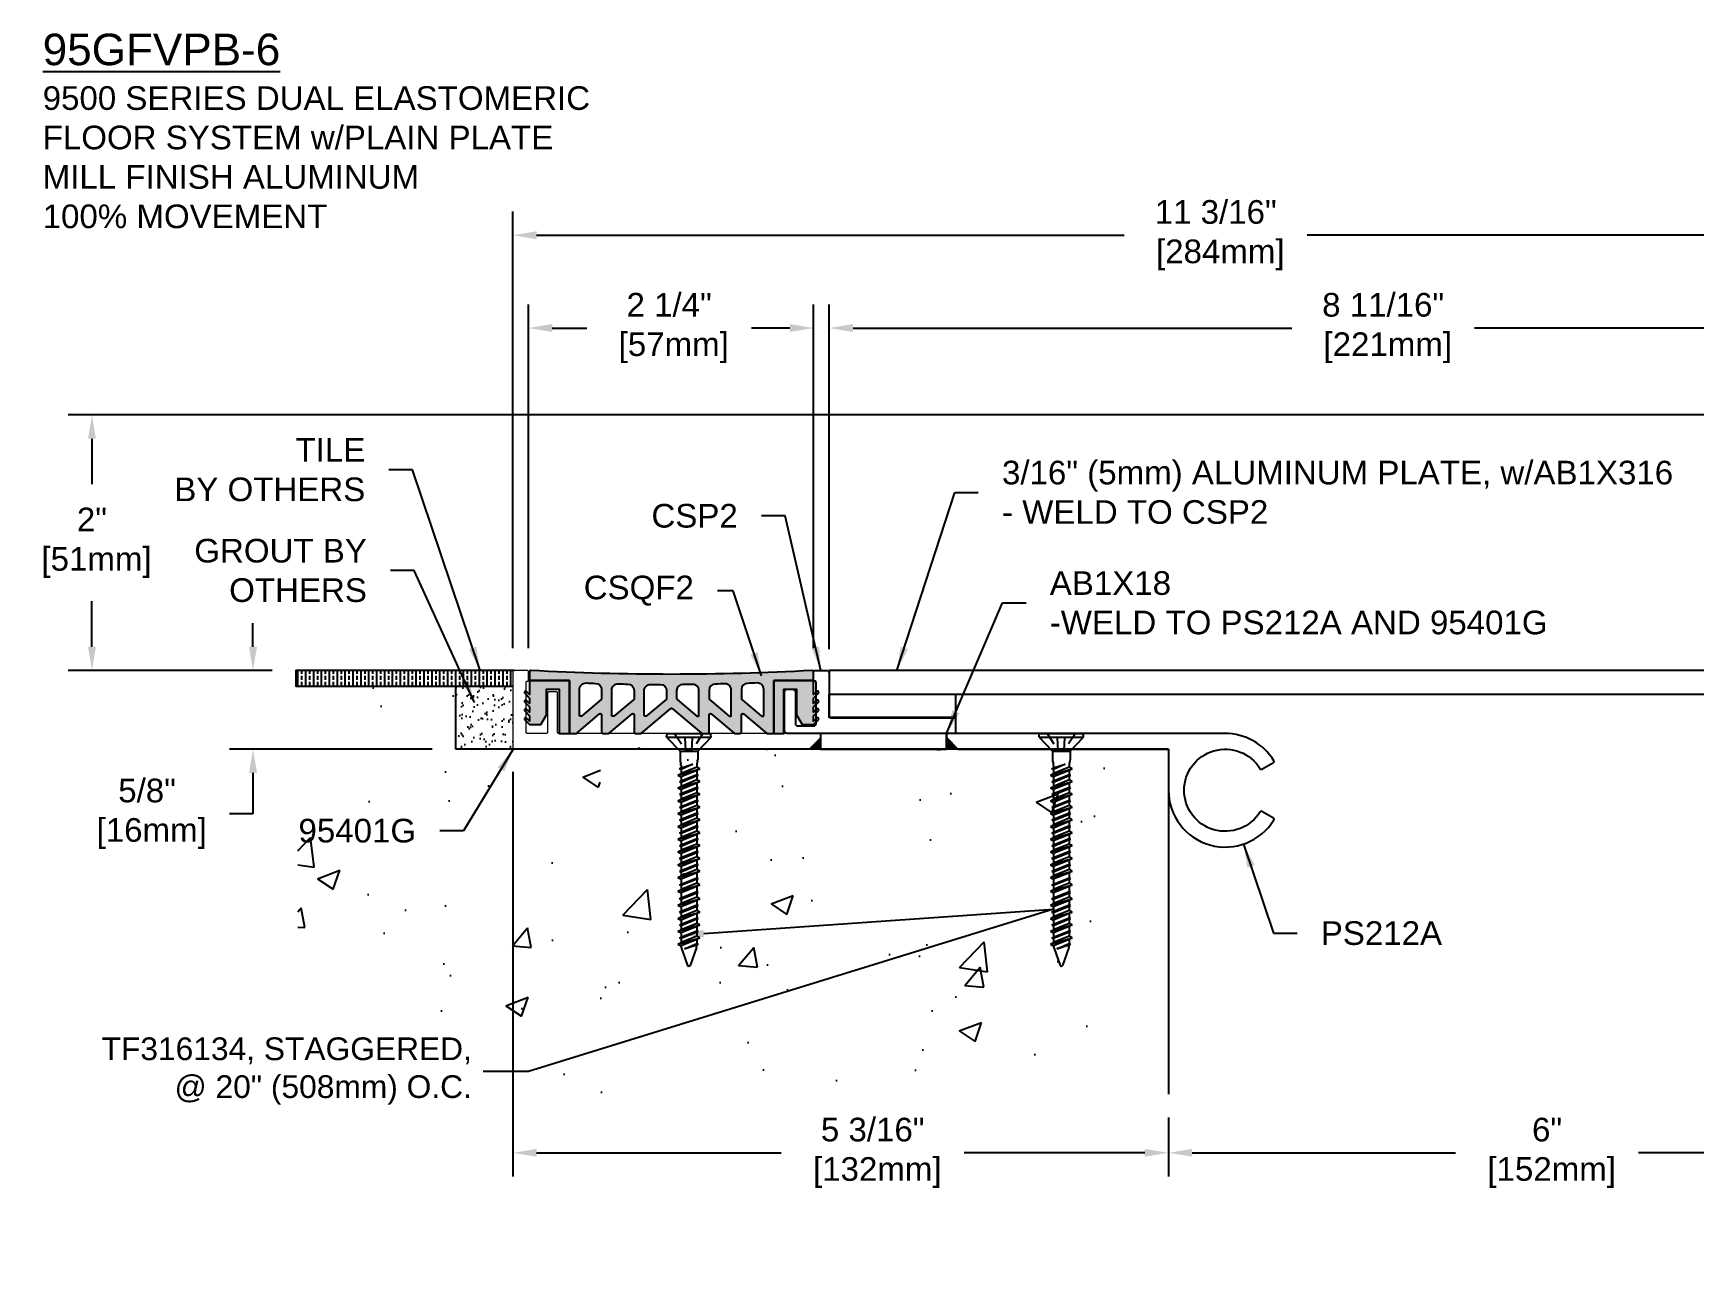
# Model space of a CAD drawing. Header units: inches. Extents: x -3 to 38.8, y -2.6 to 7.1.
# Drawn here: x -3 to 10.16, y -2.62 to 7.08 of the extents above; entities that cross this region are included whole.
import ezdxf
from ezdxf import colors
from ezdxf.entities.mleader import LeaderData, LeaderLine
from ezdxf.math import Vec2, Vec3

# ---------------------------------------------------------------- set-up
doc = ezdxf.new("R2010")
doc.units = ezdxf.units.IN
doc.header["$MEASUREMENT"] = 0
doc.linetypes.add('DASHED', pattern=[0.75, 0.5, -0.25])
for name, color, linetype in [('anchors', 4, 'Continuous'), ('conditions', 1, 'Continuous'), ('dimensions', 3, 'Continuous'), ('FILLER', 2, 'Continuous'), ('METALS', 7, 'Continuous'), ('Text', 2, 'Continuous')]:
    doc.layers.add(name, color=color, linetype=linetype)
doc.styles.add('ARIAL', font='arial.ttf')
doc.dimstyles.new('Arial', dxfattribs={"dimtxt": 0.1875, "dimasz": 0.1875, "dimexe": 0.1875, "dimexo": 0.1875, "dimgap": 0.1875, "dimtad": 0, "dimtih": 1, "dimtoh": 1, "dimdec": 4, "dimzin": 0, "dimdsep": 46, "dimlunit": 4, "dimtxsty": 'ARIAL', "dimcen": 0.09, "dimadec": 0, "dimazin": 0, "dimtfac": 1, "dimtdec": 4, "dimtofl": 0, "dimtmove": 0, "dimatfit": 3, "dimfxl": 0, "dimfrac": 2, "dimtolj": 1, "dimtzin": 0, "dimarcsym": 0})

# ---------------------------------------------------------------- blocks, each defined once
blk = doc.blocks.new('*D0')
at = {"layer": 'DEFPOINTS', "color": 0}
for p in [(11.993, 4.742), (11.993, 3.928), (3.306, 2.008)]:
    blk.add_point(p, dxfattribs=at)
at = {"layer": 'dimensions', "color": 0, "lineweight": -2}
for p, q in [((3.306, 2.195), (3.306, 4.93)), ((11.993, 4.115), (11.993, 4.93)), ((3.494, 4.742), (6.97, 4.742)), ((11.805, 4.742), (8.42, 4.742))]:
    blk.add_line(p, q, dxfattribs=at)
at = {"layer": 'dimensions', "color": 0}
for points in [[(3.494, 4.774), (3.494, 4.711), (3.306, 4.742)], [(11.805, 4.774), (11.805, 4.711), (11.993, 4.742)]]:
    blk.add_solid(points, dxfattribs=at)
at = {"layer": 'dimensions', "color": 0, "insert": (7.695, 4.742), "char_height": 0.1875, "attachment_point": 5, "style": 'ARIAL'}
blk.add_mtext('\\A1;8 11/16"\\P [221mm]', dxfattribs=at)
blk = doc.blocks.new('*D1')
at = {"layer": 'DEFPOINTS', "color": 0}
for p in [(11.993, 5.478), (11.993, 3.928), (0.799, 2.018)]:
    blk.add_point(p, dxfattribs=at)
at = {"layer": 'dimensions', "color": 0, "lineweight": -2}
for p, q in [((0.799, 2.205), (0.799, 5.666)), ((11.993, 4.115), (11.993, 5.666)), ((0.986, 5.478), (5.643, 5.478)), ((11.805, 5.478), (7.093, 5.478))]:
    blk.add_line(p, q, dxfattribs=at)
at = {"layer": 'dimensions', "color": 0}
for points in [[(0.986, 5.509), (0.986, 5.447), (0.799, 5.478)], [(11.805, 5.509), (11.805, 5.447), (11.993, 5.478)]]:
    blk.add_solid(points, dxfattribs=at)
at = {"layer": 'dimensions', "color": 0, "insert": (6.368, 5.478), "char_height": 0.1875, "attachment_point": 5, "style": 'ARIAL'}
blk.add_mtext('\\A1;11 3/16"\\P [284mm]', dxfattribs=at)
blk = doc.blocks.new('*D2')
at = {"layer": 'DEFPOINTS', "color": 0}
for p in [(0.798, 1.413), (5.994, -1.331), (5.994, -1.797)]:
    blk.add_point(p, dxfattribs=at)
at = {"layer": 'dimensions', "color": 0, "lineweight": -2}
for p, q in [((0.798, 1.225), (0.798, -1.985)), ((5.994, -1.518), (5.994, -1.985)), ((0.986, -1.797), (2.925, -1.797)), ((5.806, -1.797), (4.375, -1.797))]:
    blk.add_line(p, q, dxfattribs=at)
at = {"layer": 'dimensions', "color": 0}
for points in [[(0.986, -1.766), (0.986, -1.828), (0.798, -1.797)], [(5.806, -1.766), (5.806, -1.828), (5.994, -1.797)]]:
    blk.add_solid(points, dxfattribs=at)
at = {"layer": 'dimensions', "color": 0, "insert": (3.65, -1.797), "char_height": 0.1875, "attachment_point": 5, "style": 'ARIAL'}
blk.add_mtext('\\A1;5 3/16"\\P [132mm]', dxfattribs=at)
blk = doc.blocks.new('*D3')
at = {"layer": 'DEFPOINTS', "color": 0}
for p in [(5.994, -1.331), (11.994, -1.331), (11.994, -1.797)]:
    blk.add_point(p, dxfattribs=at)
at = {"layer": 'dimensions', "color": 0, "lineweight": -2}
for p, q in [((5.994, -1.518), (5.994, -1.985)), ((11.994, -1.518), (11.994, -1.985)), ((6.181, -1.797), (8.269, -1.797)), ((11.806, -1.797), (9.719, -1.797))]:
    blk.add_line(p, q, dxfattribs=at)
at = {"layer": 'dimensions', "color": 0}
for points in [[(6.181, -1.766), (6.181, -1.828), (5.994, -1.797)], [(11.806, -1.766), (11.806, -1.828), (11.994, -1.797)]]:
    blk.add_solid(points, dxfattribs=at)
at = {"layer": 'dimensions', "color": 0, "insert": (8.994, -1.797), "char_height": 0.1875, "attachment_point": 5, "style": 'ARIAL'}
blk.add_mtext('\\A1;6"\\P [152mm]', dxfattribs=at)
blk = doc.blocks.new('*D4')
at = {"layer": 'DEFPOINTS', "color": 0}
for p in [(3.181, 4.742), (0.923, 2.018), (3.181, 2.018)]:
    blk.add_point(p, dxfattribs=at)
at = {"layer": 'dimensions', "color": 0, "lineweight": -2}
for p, q in [((0.923, 2.205), (0.923, 4.93)), ((3.181, 2.205), (3.181, 4.93)), ((1.111, 4.742), (1.385, 4.742)), ((2.994, 4.742), (2.689, 4.742))]:
    blk.add_line(p, q, dxfattribs=at)
at = {"layer": 'dimensions', "color": 0}
for points in [[(1.111, 4.774), (1.111, 4.711), (0.923, 4.742)], [(2.994, 4.774), (2.994, 4.711), (3.181, 4.742)]]:
    blk.add_solid(points, dxfattribs=at)
at = {"layer": 'dimensions', "color": 0, "insert": (2.037, 4.742), "char_height": 0.1875, "attachment_point": 5, "style": 'ARIAL'}
blk.add_mtext('\\A1;2 1/4"\\P [57mm]', dxfattribs=at)
blk = doc.blocks.new('csp2')
blk.add_lwpolyline([(0, 0.33, -0.414214), (0.02, 0.35), (0.066, 0.35, -0.414214), (0.086, 0.33), (0.086, 0.08, 0.414214), (0.106, 0.06), (0.23, 0.06, 0.414214), (0.25, 0.08), (0.25, 0.405, 0.414214), (0.24, 0.415, -0.414214), (0.23, 0.425), (0.23, 0.49, -0.414214), (0.24, 0.5), (0.335, 0.5, -0.414214), (0.355, 0.48), (0.355, 0.135, 0.414214), (0.365, 0.125), (1.355, 0.125), (1.355, 0), (0.335, 0), (0.02, 0, -0.414214), (0, 0.02)], format="xyb", close=True)
blk = doc.blocks.new('1inchShim')
blk.add_lwpolyline([(46.452, 33.488), (47.452, 33.488), (47.452, 33.301), (46.452, 33.301), (46.452, 33.488)])
blk = doc.blocks.new('A$C63CB1885')
for p, q in [((-0.176, 0), (-0.175, 0.018)), ((-0.176, 0), (0.176, 0)), ((-0.176, 0), (-0.07, -0.113)), ((-0.163, 0.029), (0.163, 0.029)), ((0.07, -0.113), (0.176, 0)), ((0.176, 0), (0.175, 0.018)), ((-0.07, -0.113), (0.07, -0.113)), ((-0.07, -0.113), (-0.07, -0.18)), ((0.07, -0.113), (0.07, -0.18)), ((-0.086, -0.302), (0.086, -0.251)), ((-0.074, -0.251), (0.032, -0.215)), ((-0.074, -0.251), (-0.062, -0.245)), ((-0.074, -0.251), (-0.062, -0.257)), ((-0.069, -0.189), (-0.063, -0.215)), ((-0.062, -0.245), (0.032, -0.215)), ((0.032, -0.215), (-0.062, -0.257)), ((-0.062, -0.225), (-0.062, -0.245)), ((0.062, -0.238), (-0.062, -0.289)), ((-0.062, -0.257), (-0.062, -0.289)), ((0.062, -0.225), (0.062, -0.238)), ((0.086, -0.251), (0.062, -0.238)), ((0.086, -0.251), (0.062, -0.264)), ((0.069, -0.189), (0.063, -0.215)), ((-0.086, -0.302), (-0.062, -0.289)), ((-0.086, -0.302), (-0.062, -0.315)), ((-0.086, -0.403), (0.086, -0.353)), ((-0.086, -0.403), (-0.062, -0.391)), ((-0.074, -0.353), (0.074, -0.302)), ((-0.074, -0.353), (-0.062, -0.346)), ((-0.074, -0.353), (-0.062, -0.359)), ((0.062, -0.264), (-0.062, -0.315)), ((-0.062, -0.346), (0.062, -0.296)), ((0.062, -0.308), (-0.062, -0.359)), ((-0.062, -0.315), (-0.062, -0.346)), ((0.062, -0.34), (-0.062, -0.391)), ((-0.062, -0.359), (-0.062, -0.391)), ((0.062, -0.366), (-0.062, -0.416)), ((0.062, -0.264), (0.062, -0.296)), ((0.074, -0.302), (0.062, -0.296)), ((0.074, -0.302), (0.062, -0.308)), ((0.062, -0.308), (0.062, -0.34)), ((0.086, -0.353), (0.062, -0.34)), ((0.086, -0.353), (0.062, -0.366)), ((0.062, -0.366), (0.062, -0.397)), ((-0.086, -0.403), (-0.062, -0.416)), ((-0.086, -0.505), (0.086, -0.454)), ((-0.086, -0.505), (-0.062, -0.492)), ((-0.086, -0.505), (-0.062, -0.518)), ((-0.074, -0.454), (0.074, -0.403)), ((-0.074, -0.454), (-0.062, -0.448)), ((-0.074, -0.454), (-0.062, -0.46)), ((-0.074, -0.556), (0.074, -0.505)), ((-0.062, -0.448), (0.062, -0.397)), ((0.062, -0.41), (-0.062, -0.46)), ((-0.062, -0.416), (-0.062, -0.448)), ((0.062, -0.441), (-0.062, -0.492)), ((-0.062, -0.46), (-0.062, -0.492)), ((0.062, -0.467), (-0.062, -0.518)), ((-0.062, -0.55), (0.062, -0.499)), ((0.062, -0.511), (-0.062, -0.562)), ((-0.062, -0.518), (-0.062, -0.55)), ((0.074, -0.403), (0.062, -0.397)), ((0.074, -0.403), (0.062, -0.41)), ((0.062, -0.41), (0.062, -0.441)), ((0.086, -0.454), (0.062, -0.441)), ((0.086, -0.454), (0.062, -0.467)), ((0.062, -0.467), (0.062, -0.499)), ((0.074, -0.505), (0.062, -0.499)), ((0.074, -0.505), (0.062, -0.511)), ((0.062, -0.511), (0.062, -0.543)), ((-0.086, -0.607), (0.086, -0.556)), ((-0.086, -0.607), (-0.062, -0.594)), ((-0.086, -0.607), (-0.062, -0.619)), ((-0.086, -0.708), (0.086, -0.657)), ((-0.074, -0.556), (-0.062, -0.55)), ((-0.074, -0.556), (-0.062, -0.562)), ((-0.074, -0.657), (0.074, -0.607)), ((-0.074, -0.657), (-0.062, -0.651)), ((-0.074, -0.657), (-0.062, -0.664)), ((0.062, -0.543), (-0.062, -0.594)), ((-0.062, -0.562), (-0.062, -0.594)), ((0.062, -0.569), (-0.062, -0.619)), ((-0.062, -0.651), (0.062, -0.6)), ((0.062, -0.613), (-0.062, -0.664)), ((-0.062, -0.619), (-0.062, -0.651)), ((0.062, -0.644), (-0.062, -0.695)), ((0.086, -0.556), (0.062, -0.543)), ((0.086, -0.556), (0.062, -0.569)), ((0.062, -0.569), (0.062, -0.6)), ((0.074, -0.607), (0.062, -0.6)), ((0.074, -0.607), (0.062, -0.613)), ((0.062, -0.613), (0.062, -0.644)), ((0.086, -0.657), (0.062, -0.644)), ((0.086, -0.657), (0.062, -0.67)), ((-0.086, -0.708), (-0.062, -0.695)), ((-0.086, -0.708), (-0.062, -0.721)), ((-0.086, -0.81), (0.086, -0.759)), ((-0.074, -0.759), (0.074, -0.708)), ((-0.074, -0.759), (-0.062, -0.753)), ((-0.074, -0.759), (-0.062, -0.765)), ((-0.062, -0.664), (-0.062, -0.695)), ((0.062, -0.67), (-0.062, -0.721)), ((-0.062, -0.753), (0.062, -0.702)), ((0.062, -0.714), (-0.062, -0.765)), ((-0.062, -0.721), (-0.062, -0.753)), ((0.062, -0.746), (-0.062, -0.797)), ((-0.062, -0.765), (-0.062, -0.797)), ((0.062, -0.772), (-0.062, -0.823)), ((0.062, -0.67), (0.062, -0.702)), ((0.074, -0.708), (0.062, -0.702)), ((0.074, -0.708), (0.062, -0.714)), ((0.062, -0.714), (0.062, -0.746)), ((0.086, -0.759), (0.062, -0.746)), ((0.086, -0.759), (0.062, -0.772)), ((0.062, -0.772), (0.062, -0.804)), ((-0.086, -0.81), (-0.062, -0.797)), ((-0.086, -0.81), (-0.062, -0.823)), ((-0.086, -0.911), (0.086, -0.86)), ((-0.086, -0.911), (-0.062, -0.898)), ((-0.086, -0.911), (-0.062, -0.924)), ((-0.074, -0.86), (0.074, -0.81)), ((-0.074, -0.86), (-0.062, -0.854)), ((-0.074, -0.86), (-0.062, -0.867)), ((-0.074, -0.962), (0.074, -0.911)), ((-0.062, -0.854), (0.062, -0.804)), ((0.062, -0.816), (-0.062, -0.867)), ((-0.062, -0.823), (-0.062, -0.854)), ((0.062, -0.848), (-0.062, -0.898)), ((-0.062, -0.867), (-0.062, -0.898)), ((0.062, -0.873), (-0.062, -0.924)), ((-0.062, -0.956), (0.062, -0.905)), ((0.062, -0.917), (-0.062, -0.968)), ((0.074, -0.81), (0.062, -0.804)), ((0.074, -0.81), (0.062, -0.816)), ((0.062, -0.816), (0.062, -0.848)), ((0.086, -0.86), (0.062, -0.848)), ((0.086, -0.86), (0.062, -0.873)), ((0.062, -0.873), (0.062, -0.905)), ((0.074, -0.911), (0.062, -0.905)), ((0.074, -0.911), (0.062, -0.917)), ((0.062, -0.917), (0.062, -0.949)), ((-0.086, -1.013), (0.086, -0.962)), ((-0.086, -1.013), (-0.062, -1)), ((-0.086, -1.013), (-0.062, -1.026)), ((-0.074, -0.962), (-0.062, -0.956)), ((-0.074, -0.962), (-0.062, -0.968)), ((-0.074, -1.064), (0.074, -1.013)), ((-0.062, -0.924), (-0.062, -0.956)), ((0.062, -0.949), (-0.062, -1)), ((-0.062, -0.968), (-0.062, -1)), ((0.062, -0.975), (-0.062, -1.026)), ((-0.062, -1.057), (0.062, -1.007)), ((0.062, -1.019), (-0.062, -1.07)), ((-0.062, -1.026), (-0.062, -1.057)), ((0.062, -1.051), (-0.062, -1.101)), ((0.086, -0.962), (0.062, -0.949)), ((0.086, -0.962), (0.062, -0.975)), ((0.062, -0.975), (0.062, -1.007)), ((0.074, -1.013), (0.062, -1.007)), ((0.074, -1.013), (0.062, -1.019)), ((0.062, -1.019), (0.062, -1.051)), ((0.086, -1.064), (0.062, -1.051)), ((-0.086, -1.114), (0.086, -1.064)), ((-0.086, -1.114), (-0.062, -1.101)), ((-0.086, -1.114), (-0.062, -1.127)), ((-0.086, -1.222), (0.086, -1.171)), ((-0.074, -1.064), (-0.062, -1.057)), ((-0.074, -1.064), (-0.062, -1.07)), ((-0.074, -1.171), (0.074, -1.121)), ((-0.074, -1.171), (-0.062, -1.165)), ((-0.074, -1.171), (-0.062, -1.178)), ((-0.062, -1.07), (-0.062, -1.101)), ((0.062, -1.077), (-0.062, -1.127)), ((-0.062, -1.165), (0.062, -1.115)), ((0.062, -1.127), (-0.062, -1.178)), ((-0.062, -1.127), (-0.062, -1.165)), ((0.062, -1.159), (-0.062, -1.209)), ((-0.062, -1.178), (-0.062, -1.209)), ((0.086, -1.064), (0.062, -1.077)), ((0.062, -1.077), (0.062, -1.115)), ((0.074, -1.121), (0.062, -1.115)), ((0.074, -1.121), (0.062, -1.127)), ((0.062, -1.127), (0.062, -1.159)), ((0.086, -1.171), (0.062, -1.159)), ((0.086, -1.171), (0.062, -1.184)), ((-0.086, -1.222), (-0.062, -1.209)), ((-0.086, -1.222), (-0.062, -1.235)), ((-0.086, -1.332), (0.086, -1.282)), ((-0.074, -1.282), (0.074, -1.231)), ((-0.074, -1.282), (-0.062, -1.275)), ((-0.074, -1.282), (-0.062, -1.288)), ((0.062, -1.184), (-0.062, -1.235)), ((-0.062, -1.275), (0.062, -1.225)), ((-0.062, -1.235), (-0.062, -1.275)), ((0.062, -1.237), (-0.062, -1.288)), ((0.062, -1.269), (-0.062, -1.319)), ((-0.062, -1.288), (-0.062, -1.319)), ((0.062, -1.295), (-0.062, -1.345)), ((0.062, -1.184), (0.062, -1.225)), ((0.074, -1.231), (0.062, -1.225)), ((0.074, -1.231), (0.062, -1.237)), ((0.062, -1.237), (0.062, -1.269)), ((0.086, -1.282), (0.062, -1.269)), ((0.086, -1.282), (0.062, -1.295)), ((0.062, -1.295), (0.062, -1.33)), ((-0.086, -1.332), (-0.062, -1.319)), ((-0.086, -1.332), (-0.062, -1.345)), ((-0.086, -1.438), (0.086, -1.387)), ((-0.086, -1.438), (-0.062, -1.425)), ((-0.086, -1.438), (-0.062, -1.451)), ((-0.074, -1.387), (0.074, -1.336)), ((-0.074, -1.387), (-0.062, -1.381)), ((-0.074, -1.387), (-0.062, -1.393)), ((-0.074, -1.489), (0.074, -1.439)), ((-0.062, -1.381), (0.062, -1.33)), ((0.062, -1.343), (-0.062, -1.393)), ((-0.062, -1.345), (-0.062, -1.381)), ((0.062, -1.374), (-0.062, -1.425)), ((-0.062, -1.393), (-0.062, -1.425)), ((0.062, -1.4), (-0.062, -1.451)), ((-0.062, -1.483), (0.062, -1.433)), ((0.062, -1.445), (-0.062, -1.496)), ((0.074, -1.336), (0.062, -1.33)), ((0.074, -1.336), (0.062, -1.343)), ((0.062, -1.343), (0.062, -1.374)), ((0.086, -1.387), (0.062, -1.374)), ((0.086, -1.387), (0.062, -1.4)), ((0.062, -1.4), (0.062, -1.433)), ((0.074, -1.439), (0.062, -1.433)), ((0.074, -1.439), (0.062, -1.445)), ((0.062, -1.445), (0.062, -1.477)), ((-0.086, -1.54), (0.086, -1.489)), ((-0.086, -1.54), (-0.062, -1.527)), ((-0.086, -1.54), (-0.062, -1.553)), ((-0.074, -1.489), (-0.062, -1.483)), ((-0.074, -1.489), (-0.062, -1.496)), ((-0.074, -1.592), (0.074, -1.541)), ((-0.062, -1.451), (-0.062, -1.483)), ((0.062, -1.477), (-0.062, -1.527)), ((-0.062, -1.496), (-0.062, -1.527)), ((0.062, -1.502), (-0.062, -1.553)), ((-0.062, -1.586), (0.062, -1.535)), ((0.062, -1.547), (-0.062, -1.598)), ((-0.062, -1.553), (-0.062, -1.586)), ((0.062, -1.579), (-0.062, -1.63)), ((0.086, -1.489), (0.062, -1.477)), ((0.086, -1.489), (0.062, -1.502)), ((0.062, -1.502), (0.062, -1.535)), ((0.074, -1.541), (0.062, -1.535)), ((0.074, -1.541), (0.062, -1.547)), ((0.062, -1.547), (0.062, -1.579)), ((0.086, -1.592), (0.062, -1.579)), ((-0.086, -1.643), (0.086, -1.592)), ((-0.086, -1.643), (-0.062, -1.63)), ((-0.086, -1.643), (-0.062, -1.655)), ((-0.074, -1.592), (-0.062, -1.586)), ((-0.074, -1.592), (-0.062, -1.598)), ((-0.062, -1.598), (-0.062, -1.63)), ((0.062, -1.605), (-0.062, -1.655)), ((-0.06, -1.668), (-0.01, -1.81)), ((-0.034, -1.679), (0.062, -1.636)), ((-0.034, -1.679), (0.074, -1.643)), ((0.062, -1.649), (-0.034, -1.679)), ((0.06, -1.668), (0.01, -1.81)), ((0.086, -1.592), (0.062, -1.605)), ((0.062, -1.605), (0.062, -1.652)), ((0.074, -1.643), (0.062, -1.636)), ((0.074, -1.643), (0.062, -1.649))]:
    blk.add_line(p, q)
at = {"linetype": 'DASHED', "ltscale": 0.025}
for p, q in [((-0.113, 0.029), (-0.024, -0.106)), ((-0.024, -0.106), (-0.031, 0.028)), ((0.024, -0.106), (0.031, 0.029)), ((0.112, 0.029), (0.024, -0.106)), ((-0.024, -0.106), (0.024, -0.106))]:
    blk.add_line(p, q, dxfattribs=at)
for centre, radius, start, end in [((-0.163, 0.017), 0.0112, 90, 175), ((0.163, 0.017), 0.0112, 5, 90), ((-0.023, -0.18), 0.0465, 180, 191.9357), ((-0.109, -0.225), 0.0465, 0, 11.9357), ((0.109, -0.225), 0.0465, 168.0643, 180), ((0.023, -0.18), 0.0465, 348.0643, 0), ((-0.016, -1.652), 0.0465, 183.9476, 199.3058), ((0.016, -1.652), 0.0465, 340.6942, 0), ((0, -1.806), 0.0106, 204.1001, 335.8999)]:
    blk.add_arc(centre, radius, start, end)
blk = doc.blocks.new('TF316134')
blk.add_blockref('A$C63CB1885', (0, -0.0285))
blk = doc.blocks.new('*D11')
at = {"layer": 'DEFPOINTS', "color": 0}
for p in [(-1.261, 2.028), (-0.923, 2.028), (0.346, 1.403)]:
    blk.add_point(p, dxfattribs=at)
at = {"layer": 'dimensions', "color": 0, "lineweight": -2}
for p, q in [((-1.261, 2.215), (-1.261, 2.403)), ((-1.11, 2.028), (-1.448, 2.028)), ((0.159, 1.403), (-1.448, 1.403)), ((-1.261, 1.215), (-1.261, 0.891)), ((-1.261, 0.891), (-1.448, 0.891))]:
    blk.add_line(p, q, dxfattribs=at)
at = {"layer": 'dimensions', "color": 0}
for points in [[(-1.292, 2.215), (-1.229, 2.215), (-1.261, 2.028)], [(-1.292, 1.215), (-1.229, 1.215), (-1.261, 1.403)]]:
    blk.add_solid(points, dxfattribs=at)
at = {"layer": 'dimensions', "color": 0, "insert": (-2.1, 0.891), "char_height": 0.1875, "attachment_point": 5, "style": 'ARIAL'}
blk.add_mtext('\\A1;5/8"\\P [16mm]', dxfattribs=at)
blk = doc.blocks.new('PS212A')
at = {"linetype": 'Continuous', "flags": 128}
blk.add_lwpolyline([(0.451, 0.125), (-1.747, 0.125, 0.414214), (-1.757, 0.115), (-1.757, 0.095, 0.198912), (-1.754, 0.087), (-1.67, 0.003, 0.198912), (-1.663, 0), (-0.009, 0, -0.414214), (0.001, -0.01), (0.001, -0.325, 0.758338), (0.836, -0.559, 0.420887), (0.832, -0.545), (0.741, -0.492, 0.405496), (0.727, -0.496, -3.520953), (0.727, -0.154, 0.405496), (0.741, -0.157), (0.832, -0.105, 0.420887), (0.836, -0.091, 0.261868)], format="xyb", close=True, dxfattribs=at)
blk = doc.blocks.new('95401G')
at = {"color": 7, "linetype": 'Continuous', "lineweight": 15}
blk.add_lwpolyline([(2.438, 0.115, 0.414214), (2.428, 0.125), (0.365, 0.125, -0.414214), (0.355, 0.135), (0.355, 0.445, 0.414214), (0.345, 0.455), (0.285, 0.455, 0.414214), (0.275, 0.445), (0.275, 0.135, -0.414214), (0.265, 0.125), (0.115, 0.125, -0.414214), (0.105, 0.135), (0.105, 0.53, -0.414214), (0.115, 0.54, 0.414214), (0.125, 0.55), (0.125, 0.615, 0.414214), (0.115, 0.625), (0.01, 0.625, 0.414214), (0, 0.615), (0, 0.01, 0.414214), (0.01, 0), (0.981, 0, 0.198912), (0.988, 0.003), (0.993, 0.008, -0.414214), (1.007, 0.008), (1.012, 0.003, 0.198912), (1.019, 0), (2.344, 0, 0.198912), (2.351, 0.003), (2.435, 0.087, 0.198912), (2.438, 0.094)], format="xyb", close=True, dxfattribs=at)
blk = doc.blocks.new('CSQF2')
h = blk.add_hatch(color=256)
h.paths.add_polyline_path([(4.559, 1.888, 0.430422), (4.548, 1.898, -0.027516), (2.319, 1.898, 0.430422), (2.309, 1.888), (2.309, 1.819), (2.624, 1.819), (2.624, 1.399), (2.676, 1.399, 0.176327), (2.682, 1.401), (2.864, 1.554, -0.63707), (2.88, 1.546), (2.88, 1.409, 0.414214), (2.89, 1.399), (2.932, 1.399, 0.176327), (2.939, 1.401), (3.121, 1.554, -0.63707), (3.137, 1.546), (3.137, 1.409, 0.414214), (3.147, 1.399), (3.189, 1.399, 0.176327), (3.195, 1.401), (3.427, 1.596, -0.36397), (3.44, 1.596), (3.672, 1.401, 0.176327), (3.679, 1.399), (3.721, 1.399, 0.414214), (3.731, 1.409), (3.731, 1.546, -0.63707), (3.747, 1.554), (3.929, 1.401, 0.176327), (3.935, 1.399), (3.977, 1.399, 0.414214), (3.987, 1.409), (3.987, 1.546, -0.63707), (4.004, 1.554), (4.186, 1.401, 0.176327), (4.192, 1.399), (4.244, 1.399), (4.244, 1.819), (4.559, 1.819)])
h.paths.add_polyline_path([(3.267, 1.788, 0.000939), (3.344, 1.788, -0.412919), (3.394, 1.738), (3.394, 1.676, -0.221695), (3.39, 1.669), (3.234, 1.537, -0.63707), (3.217, 1.545), (3.217, 1.738, -0.416611)], flags=16)
h.paths.add_polyline_path([(3.137, 1.74), (3.137, 1.676, -0.221695), (3.134, 1.669), (2.977, 1.537, -0.63707), (2.96, 1.545), (2.96, 1.742, -0.420307), (3.012, 1.792, 0.000939), (3.088, 1.79, -0.409242)], flags=16)
h.paths.add_polyline_path([(3.524, 1.788, 0.000939), (3.6, 1.788, -0.416611), (3.651, 1.738), (3.651, 1.545, -0.63707), (3.634, 1.537), (3.478, 1.669, -0.221695), (3.474, 1.676), (3.474, 1.738, -0.412919)], flags=16)
h.paths.add_polyline_path([(2.88, 1.746), (2.88, 1.676, -0.221695), (2.877, 1.669), (2.72, 1.537, -0.63707), (2.704, 1.545), (2.704, 1.749, -0.424014), (2.756, 1.799, 0.000939), (2.832, 1.796, -0.405574)], flags=16)
h.paths.add_polyline_path([(3.78, 1.79, 0.000939), (3.856, 1.792, -0.420307), (3.907, 1.742), (3.907, 1.545, -0.63707), (3.891, 1.537), (3.734, 1.669, -0.221695), (3.731, 1.676), (3.731, 1.74, -0.409242)], flags=16)
h.paths.add_polyline_path([(4.036, 1.796, 0.000939), (4.112, 1.799, -0.424014), (4.164, 1.749), (4.164, 1.545, -0.63707), (4.147, 1.537), (3.991, 1.669, -0.221695), (3.987, 1.676), (3.987, 1.746, -0.405574)], flags=16)
h.paths.add_polyline_path([(2.624, 1.819), (2.309, 1.819), (2.309, 1.707), (2.285, 1.731, 0.414214), (2.271, 1.731, 0.414214), (2.271, 1.717), (2.309, 1.679), (2.309, 1.637), (2.285, 1.661, 0.414214), (2.271, 1.661, 0.414214), (2.271, 1.647), (2.309, 1.609), (2.309, 1.567), (2.285, 1.591, 0.414214), (2.271, 1.591, 0.414214), (2.271, 1.577), (2.309, 1.539), (2.309, 1.497), (2.285, 1.521, 0.414214), (2.271, 1.521, 0.414214), (2.271, 1.507), (2.306, 1.472, 0.198912), (2.313, 1.469), (2.399, 1.469), (2.444, 1.547), (2.444, 1.749), (2.544, 1.749), (2.544, 1.399), (2.624, 1.399)])
h.paths.add_polyline_path([(4.324, 1.749), (4.424, 1.749), (4.424, 1.547), (4.469, 1.469), (4.555, 1.469, 0.198912), (4.562, 1.472), (4.597, 1.507, 0.414214), (4.597, 1.521, 0.414214), (4.583, 1.521), (4.559, 1.497), (4.559, 1.539), (4.597, 1.577, 0.414214), (4.597, 1.591, 0.414214), (4.583, 1.591), (4.559, 1.567), (4.559, 1.609), (4.597, 1.647, 0.414214), (4.597, 1.661, 0.414214), (4.583, 1.661), (4.559, 1.637), (4.559, 1.679), (4.597, 1.717, 0.414214), (4.597, 1.731, 0.414214), (4.583, 1.731), (4.559, 1.707), (4.559, 1.819), (4.244, 1.819), (4.244, 1.399), (4.324, 1.399)])
for p, q in [((2.309, 1.819), (2.624, 1.819)), ((2.624, 1.819), (2.309, 1.819)), ((2.624, 1.819), (2.624, 1.399)), ((2.624, 1.399), (2.624, 1.819)), ((4.244, 1.819), (4.244, 1.399)), ((4.559, 1.819), (4.244, 1.819)), ((4.244, 1.819), (4.559, 1.819)), ((4.244, 1.399), (4.244, 1.819))]:
    blk.add_line(p, q)
for points in [[(2.89, 1.399), (2.932, 1.399, 0.176327), (2.939, 1.401), (3.121, 1.554, -0.63707), (3.137, 1.546), (3.137, 1.409, 0.414214), (3.147, 1.399), (3.189, 1.399, 0.176327), (3.195, 1.401), (3.427, 1.596, -0.36397), (3.44, 1.596), (3.672, 1.401, 0.176327), (3.679, 1.399), (3.721, 1.399, 0.414214), (3.731, 1.409), (3.731, 1.546, -0.63707), (3.747, 1.554), (3.929, 1.401, 0.176327), (3.935, 1.399), (3.977, 1.399, 0.414214), (3.987, 1.409), (3.987, 1.546, -0.63707), (4.004, 1.554), (4.186, 1.401, 0.176327), (4.192, 1.399), (4.244, 1.399), (4.324, 1.399), (4.324, 1.749), (4.424, 1.749), (4.424, 1.547), (4.469, 1.469), (4.555, 1.469, 0.198912), (4.562, 1.472), (4.597, 1.507, 0.414214), (4.597, 1.521, 0.414214), (4.583, 1.521), (4.559, 1.497), (4.559, 1.539), (4.597, 1.577, 0.414214), (4.597, 1.591, 0.414214), (4.583, 1.591), (4.559, 1.567), (4.559, 1.609), (4.597, 1.647, 0.414214), (4.597, 1.661, 0.414214), (4.583, 1.661), (4.559, 1.637), (4.559, 1.679), (4.597, 1.717, 0.414214), (4.597, 1.731, 0.414214), (4.583, 1.731), (4.559, 1.707), (4.559, 1.819), (4.559, 1.888, 0.430422), (4.548, 1.898, -0.027516), (2.319, 1.898, 0.430422), (2.309, 1.888), (2.309, 1.819), (2.309, 1.707), (2.285, 1.731, 0.414214), (2.271, 1.731, 0.414214), (2.271, 1.717), (2.309, 1.679), (2.309, 1.637), (2.285, 1.661, 0.414214), (2.271, 1.661, 0.414214), (2.271, 1.647), (2.309, 1.609), (2.309, 1.567), (2.285, 1.591, 0.414214), (2.271, 1.591, 0.414214), (2.271, 1.577), (2.309, 1.539), (2.309, 1.497), (2.285, 1.521, 0.414214), (2.271, 1.521, 0.414214), (2.271, 1.507), (2.306, 1.472, 0.198912), (2.313, 1.469), (2.399, 1.469), (2.444, 1.547), (2.444, 1.749), (2.544, 1.749), (2.544, 1.399), (2.624, 1.399), (2.676, 1.399, 0.176327), (2.682, 1.401), (2.864, 1.554, -0.63707), (2.88, 1.546), (2.88, 1.409, 0.414214)], [(2.88, 1.676, -0.221695), (2.877, 1.669), (2.72, 1.537, -0.63707), (2.704, 1.545), (2.704, 1.749, -0.424014), (2.756, 1.799, 0.000939), (2.832, 1.796, -0.405574), (2.88, 1.746)], [(3.137, 1.74), (3.137, 1.676, -0.221695), (3.134, 1.669), (2.977, 1.537, -0.63707), (2.96, 1.545), (2.96, 1.742, -0.420307), (3.012, 1.792, 0.000939), (3.088, 1.79, -0.409242)], [(3.394, 1.738), (3.394, 1.676, -0.221695), (3.39, 1.669), (3.234, 1.537, -0.63707), (3.217, 1.545), (3.217, 1.738, -0.416611), (3.267, 1.788, 0.000939), (3.344, 1.788, -0.412919)], [(3.474, 1.738), (3.474, 1.676, 0.221695), (3.478, 1.669), (3.634, 1.537, 0.63707), (3.651, 1.545), (3.651, 1.738, 0.416611), (3.6, 1.788, -0.000939), (3.524, 1.788, 0.412919)], [(3.78, 1.79, 0.409242), (3.731, 1.74), (3.731, 1.676, 0.221695), (3.734, 1.669), (3.891, 1.537, 0.63707), (3.907, 1.545), (3.907, 1.742, 0.420307), (3.856, 1.792, -0.000939)], [(3.987, 1.746), (3.987, 1.676, 0.221695), (3.991, 1.669), (4.147, 1.537, 0.63707), (4.164, 1.545), (4.164, 1.749, 0.424014), (4.112, 1.799, -0.000939), (4.036, 1.796, 0.405574)]]:
    blk.add_lwpolyline(points, format="xyb", close=True)
blk = doc.blocks.new('*D21')
at = {"layer": 'DEFPOINTS', "color": 0}
for p in [(-2.537, 4.053), (11.994, 4.053), (-0.923, 2.028)]:
    blk.add_point(p, dxfattribs=at)
at = {"layer": 'dimensions', "color": 0, "lineweight": -2}
for p, q in [((11.806, 4.053), (-2.725, 4.053)), ((-2.537, 3.865), (-2.537, 3.505)), ((-2.537, 2.215), (-2.537, 2.576)), ((-1.11, 2.028), (-2.725, 2.028))]:
    blk.add_line(p, q, dxfattribs=at)
at = {"layer": 'dimensions', "color": 0}
for points in [[(-2.568, 3.865), (-2.506, 3.865), (-2.537, 4.053)], [(-2.568, 2.215), (-2.506, 2.215), (-2.537, 2.028)]]:
    blk.add_solid(points, dxfattribs=at)
at = {"layer": 'dimensions', "color": 0, "insert": (-2.537, 3.04), "char_height": 0.1875, "attachment_point": 5, "style": 'ARIAL'}
blk.add_mtext('\\A1;2"\\P [51mm]', dxfattribs=at)

msp = doc.modelspace()

# ---------------------------------------------------------------- hatches: boundary and pattern name
at = {"layer": 'conditions'}
h = msp.add_hatch(dxfattribs=at)
h.set_pattern_fill('ANSI33', color=256, scale=0.25, angle=45, style=0)
h.set_pattern_definition([(90, (-1.029193, 3e-14), (-0.0625, 1e-17), []), (90, (-0.997943, 0.03125), (-0.0625, 1e-17), [0.03125, -0.015625])])
h.paths.add_polyline_path([(-0.92252, 2.02785), (-0.92252, 1.90285), (0.78912, 1.90285), (0.78912, 2.00785, -0.41421356), (0.80912, 2.02785)])
h = msp.add_hatch(dxfattribs=at)
h.set_pattern_fill('AR-CONC', color=256, scale=0.25, style=0)
h.set_pattern_definition([(50, (-1, 0), (1.79315, -0.15688), [0.1875, -2.0625]), (355, (-1, 0), (-0.3469, 1.8805), [0.15, -1.65]), (100.45, (-0.8506, -0.013), (1.44627, 1.7236), [0.15935, -1.75286]), (46.184, (-1, 0.5), (2.6681, -0.4138), [0.28125, -3.09375]), (96.636, (-0.7777, 0.4655), (2.3367, 2.4353), [0.239, -2.6293]), (351.184, (-1, 0.5), (2.3367, 2.4353), [0.225, -2.475]), (21, (-0.75, 0.375), (1.49227, -1.00655), [0.1875, -2.0625]), (326, (-0.75, 0.375), (0.6083, 1.8129), [0.15, -1.65]), (71.45, (-0.6256, 0.2911), (2.10056, 0.80633), [0.15935, -1.75286]), (37.5, (-1, 0), (0.0304, 0.832235), [0, -1.63, 0, -1.675, 0, -1.65625]), (7.5, (-1, 0), (0.65767, 0.98603), [0, -0.955, 0, -1.5925, 0, -0.63125]), (327.5, (-1.5575, 0), (1.334556, -0.05639), [0, -0.625, 0, -1.95, 0, -2.5875]), (317.5, (-1.8075, 0), (1.45797, 0.25026), [0, -0.8125, 0, -1.295, 0, -1.8375])])
h.paths.add_polyline_path([(5.49381, -1.33077), (5.49381, 1.39674, 0.30015696), (5.48462, 1.40281), (4.72922, 1.40281), (4.71411, 1.38685), (4.71411, 1.31489), (4.70762, 1.28416, 0.05212645), (4.70661, 1.27455), (4.70661, 1.26118), (4.73061, 1.24825), (4.70661, 1.23533), (4.70661, 1.20363), (4.71806, 1.19747), (4.70661, 1.19131), (4.70661, 1.15961), (4.73061, 1.14669), (4.70661, 1.13376), (4.70661, 1.10207), (4.71806, 1.09591), (4.70661, 1.08974), (4.70661, 1.05805), (4.73061, 1.04513), (4.70661, 1.0322), (4.70661, 1.00051), (4.71806, 0.99435), (4.70661, 0.98818), (4.70661, 0.95649), (4.73061, 0.94356), (4.70661, 0.93064), (4.70661, 0.89895), (4.71806, 0.89278), (4.70661, 0.88662), (4.70661, 0.85493), (4.73061, 0.842), (4.70661, 0.82908), (4.70661, 0.79738), (4.71806, 0.79122), (4.70661, 0.78506), (4.70661, 0.75336), (4.73061, 0.74044), (4.70661, 0.72751), (4.70661, 0.69582), (4.71806, 0.68966), (4.70661, 0.68349), (4.70661, 0.6518), (4.73061, 0.63888), (4.70661, 0.62595), (4.70661, 0.59426), (4.71806, 0.5881), (4.70661, 0.58193), (4.70661, 0.55024), (4.73061, 0.53731), (4.70661, 0.52439), (4.70661, 0.4927), (4.71806, 0.48653), (4.70661, 0.48037), (4.70661, 0.44868), (4.73061, 0.43575), (4.70661, 0.42283), (4.70661, 0.38482), (4.71806, 0.37865), (4.70661, 0.37249), (4.70661, 0.3408), (4.73061, 0.32787), (4.70661, 0.31495), (4.70661, 0.27469), (4.71806, 0.26852), (4.70661, 0.26236), (4.70661, 0.23067), (4.73061, 0.21774), (4.70661, 0.20482), (4.70661, 0.16906), (4.71806, 0.16289), (4.70661, 0.15673), (4.70661, 0.12504), (4.73061, 0.11211), (4.70661, 0.09919), (4.70661, 0.06679), (4.71806, 0.06063), (4.70661, 0.05447), (4.70661, 0.02277), (4.73061, 0.00985), (4.70661, -0.00308), (4.70661, -0.03547), (4.71806, -0.04163), (4.70661, -0.04779), (4.70661, -0.07949), (4.73061, -0.09241), (4.70661, -0.10534), (4.70661, -0.12896), (4.72113, -0.12242), (4.73257, -0.12858), (4.72113, -0.13475), (4.70661, -0.13941), (4.70661, -0.16078), (4.65458, -0.3093, -0.77412328), (4.63414, -0.3093), (4.58211, -0.16078), (4.58211, -0.15612), (4.55811, -0.14319), (4.58211, -0.13027), (4.58211, -0.09858), (4.57067, -0.09241), (4.58211, -0.08625), (4.58211, -0.05386), (4.55811, -0.04093), (4.58211, -0.02801), (4.58211, 0.00369), (4.57067, 0.00985), (4.58211, 0.01601), (4.58211, 0.0484), (4.55811, 0.06133), (4.58211, 0.07425), (4.58211, 0.10595), (4.57067, 0.11211), (4.58211, 0.11827), (4.58211, 0.15404), (4.55811, 0.16696), (4.58211, 0.17989), (4.58211, 0.21158), (4.57067, 0.21774), (4.58211, 0.22391), (4.58211, 0.26417), (4.55811, 0.27709), (4.58211, 0.29001), (4.58211, 0.32171), (4.57067, 0.32787), (4.58211, 0.33403), (4.58211, 0.34618), (4.58211, 0.37205), (4.55811, 0.38497), (4.58211, 0.3979), (4.58211, 0.42959), (4.57067, 0.43575), (4.58211, 0.44191), (4.58211, 0.47361), (4.55811, 0.48653), (4.58211, 0.49946), (4.58211, 0.53115), (4.57067, 0.53731), (4.58211, 0.54348), (4.58211, 0.57517), (4.55811, 0.5881), (4.58211, 0.60102), (4.58211, 0.63271), (4.57067, 0.63888), (4.58211, 0.64504), (4.58211, 0.67673), (4.55811, 0.68966), (4.58211, 0.70258), (4.58211, 0.73428), (4.57067, 0.74044), (4.58211, 0.7466), (4.58211, 0.7783), (4.55811, 0.79122), (4.58211, 0.80415), (4.58211, 0.83584), (4.57067, 0.842), (4.58211, 0.84816), (4.58211, 0.87986), (4.55811, 0.89278), (4.58211, 0.90571), (4.58211, 0.9374), (4.57067, 0.94356), (4.58211, 0.94973), (4.58211, 0.98142), (4.55811, 0.99435), (4.58211, 1.00727), (4.58211, 1.03896), (4.57067, 1.04513), (4.58211, 1.05129), (4.58211, 1.08298), (4.55811, 1.09591), (4.58211, 1.10883), (4.58211, 1.14053), (4.57067, 1.14669), (4.58211, 1.15285), (4.58211, 1.18455), (4.55811, 1.19747), (4.58211, 1.2104), (4.58211, 1.24209), (4.57067, 1.24825), (4.58211, 1.25441), (4.58211, 1.27455, 0.05212645), (4.58111, 1.28416), (4.57461, 1.31489), (4.57461, 1.38685), (4.5595, 1.40281), (3.82665, 1.40281), (3.82664, 1.40282), (1.63885, 1.40282), (1.62372, 1.38685), (1.62372, 1.31489), (1.61723, 1.28416, 0.05212645), (1.61622, 1.27455), (1.61622, 1.26118), (1.64022, 1.24825), (1.61622, 1.23533), (1.61622, 1.20363), (1.62767, 1.19747), (1.61622, 1.19131), (1.61622, 1.15961), (1.64022, 1.14669), (1.61622, 1.13376), (1.61622, 1.10207), (1.62767, 1.09591), (1.61622, 1.08974), (1.61622, 1.05805), (1.64022, 1.04513), (1.61622, 1.0322), (1.61622, 1.00051), (1.62767, 0.99435), (1.61622, 0.98818), (1.61622, 0.95649), (1.64022, 0.94356), (1.61622, 0.93064), (1.61622, 0.89895), (1.62767, 0.89278), (1.61622, 0.88662), (1.61622, 0.85493), (1.64022, 0.842), (1.61622, 0.82908), (1.61622, 0.79738), (1.62767, 0.79122), (1.61622, 0.78506), (1.61622, 0.75336), (1.64022, 0.74044), (1.61622, 0.72751), (1.61622, 0.69582), (1.62767, 0.68966), (1.61622, 0.68349), (1.61622, 0.6518), (1.64022, 0.63888), (1.61622, 0.62595), (1.61622, 0.59426), (1.62767, 0.5881), (1.61622, 0.58193), (1.61622, 0.55024), (1.64022, 0.53731), (1.61622, 0.52439), (1.61622, 0.4927), (1.62767, 0.48653), (1.61622, 0.48037), (1.61622, 0.44868), (1.64022, 0.43575), (1.61622, 0.42283), (1.61622, 0.38482), (1.62767, 0.37865), (1.61622, 0.37249), (1.61622, 0.3408), (1.64022, 0.32787), (1.61622, 0.31495), (1.61622, 0.27469), (1.62767, 0.26852), (1.61622, 0.26236), (1.61622, 0.23067), (1.64022, 0.21774), (1.61622, 0.20482), (1.61622, 0.16906), (1.62767, 0.16289), (1.61622, 0.15673), (1.61622, 0.12504), (1.64022, 0.11211), (1.61622, 0.09919), (1.61622, 0.06679), (1.62767, 0.06063), (1.61622, 0.05447), (1.61622, 0.02277), (1.64022, 0.00985), (1.61622, -0.00308), (1.61622, -0.03547), (1.62767, -0.04163), (1.61622, -0.04779), (1.61622, -0.07949), (1.64022, -0.09241), (1.61622, -0.10534), (1.61622, -0.12896), (1.63074, -0.12242), (1.64219, -0.12858), (1.63074, -0.13475), (1.61622, -0.13941), (1.61622, -0.16078), (1.5642, -0.3093, -0.77412328), (1.54375, -0.3093), (1.49172, -0.16078), (1.49172, -0.15612), (1.46772, -0.14319), (1.49172, -0.13027), (1.49172, -0.09858), (1.48028, -0.09241), (1.49172, -0.08625), (1.49172, -0.05386), (1.46772, -0.04093), (1.49172, -0.02801), (1.49172, 0.00369), (1.48028, 0.00985), (1.49172, 0.01601), (1.49172, 0.0484), (1.46772, 0.06133), (1.49172, 0.07425), (1.49172, 0.10595), (1.48028, 0.11211), (1.49172, 0.11827), (1.49172, 0.15404), (1.46772, 0.16696), (1.49172, 0.17989), (1.49172, 0.21158), (1.48028, 0.21774), (1.49172, 0.22391), (1.49172, 0.26417), (1.46772, 0.27709), (1.49172, 0.29001), (1.49172, 0.32171), (1.48028, 0.32787), (1.49172, 0.33403), (1.49172, 0.34618), (1.49172, 0.37205), (1.46772, 0.38497), (1.49172, 0.3979), (1.49172, 0.42959), (1.48028, 0.43575), (1.49172, 0.44191), (1.49172, 0.47361), (1.46772, 0.48653), (1.49172, 0.49946), (1.49172, 0.53115), (1.48028, 0.53731), (1.49172, 0.54348), (1.49172, 0.57517), (1.46772, 0.5881), (1.49172, 0.60102), (1.49172, 0.63271), (1.48028, 0.63888), (1.49172, 0.64504), (1.49172, 0.67673), (1.46772, 0.68966), (1.49172, 0.70258), (1.49172, 0.73428), (1.48028, 0.74044), (1.49172, 0.7466), (1.49172, 0.7783), (1.46772, 0.79122), (1.49172, 0.80415), (1.49172, 0.83584), (1.48028, 0.842), (1.49172, 0.84816), (1.49172, 0.87986), (1.46772, 0.89278), (1.49172, 0.90571), (1.49172, 0.9374), (1.48028, 0.94356), (1.49172, 0.94973), (1.49172, 0.98142), (1.46772, 0.99435), (1.49172, 1.00727), (1.49172, 1.03896), (1.48028, 1.04513), (1.49172, 1.05129), (1.49172, 1.08298), (1.46772, 1.09591), (1.49172, 1.10883), (1.49172, 1.14053), (1.48028, 1.14669), (1.49172, 1.15285), (1.49172, 1.18455), (1.46772, 1.19747), (1.49172, 1.2104), (1.49172, 1.24209), (1.48028, 1.24825), (1.49172, 1.25441), (1.49172, 1.27455, 0.05212645), (1.49072, 1.28416), (1.48422, 1.31489), (1.48422, 1.38685), (1.4691, 1.40282), (0.34621, 1.40282), (0.34621, 1.90285), (-0.90533, 1.90285), (-0.90533, -1.33077)])
h.paths.add_polyline_path([(-0.24469, -0.37314), (2.15521, -0.37314), (2.15521, -1.28988), (-0.24469, -1.28988)], flags=24)
h.paths.add_polyline_path([(-2.70406, 0.50619), (0.41732, 0.50619), (0.41732, -0.14933), (-2.70406, -0.14933)], flags=9)
h = msp.add_hatch(dxfattribs=at)
h.set_pattern_fill('AR-SAND', color=256, scale=0.0625, style=0)
h.set_pattern_definition([(142.5, (17.98763, 0), (0.0039371, 0.1204265), [0, -0.095, 0, -0.10625, 0, -0.1015625]), (172.5, (17.98763, 0), (-0.110611, 0.1763841), [0, -0.05125, 0, -0.085625, 0, -0.0328125]), (212.5, (18.0645, 0), (-0.19463387, 0.0003537), [0, -0.03125, 0, -0.1125, 0, -0.146875]), (222.5, (18.0645, 0), (-0.1878829, 0.0548547), [0, -0.015625, 0, -0.07375, 0, -0.084375])])
h.paths.add_polyline_path([(0.34621, 1.90285), (0.79862, 1.90285), (0.79862, 1.41282, 0.39338893), (0.80791, 1.40285), (0.34621, 1.40285)])
at = {"layer": 'METALS'}
for points in [[(3.23581, 1.49284), (3.15964, 1.41666, 0.17707699), (3.23581, 1.41189)], [(4.23581, 1.49698, 0.19891237), (4.23874, 1.48991), (4.31199, 1.41666, -0.17707699), (4.23581, 1.41189)]]:
    msp.add_hatch(color=253, dxfattribs=at).paths.add_polyline_path(points)

# ---------------------------------------------------------------- linework, layer by layer
msp.add_lwpolyline([(3.23581, 1.40285), (4.23581, 1.40285), (4.23581, 1.52785), (3.23581, 1.52785)], close=True)
at = {"layer": 'conditions'}
for p, q in [((3.30631, 2.00785), (3.30631, 2.02785)), ((0.34621, 1.40285), (0.34621, 1.90285)), ((5.99381, 1.40285), (0.34621, 1.40285)), ((5.99381, 1.40282), (5.99381, -1.33077))]:
    msp.add_line(p, q, dxfattribs=at)
msp.add_lwpolyline([(0.80831, 2.02785), (-0.92252, 2.02785), (-0.92252, 1.90285), (0.79831, 1.90285)], dxfattribs=at)
at = {"layer": 'METALS'}
msp.add_lwpolyline([(3.30631, 2.02785), (3.30631, 1.84035), (11.79381, 1.84037), (11.79381, 2.02785)], close=True, dxfattribs=at)
for centre, start, end in [((3.20425, 1.51845), 246.334428, 286.501114), ((4.26738, 1.51845), 253.498886, 293.665572)]:
    msp.add_arc(centre, 0.11114, start, end, dxfattribs=at)

# ---------------------------------------------------------------- block references
msp.add_blockref('PS212A', (5.99301, 1.40248))
at = {"layer": 'anchors'}
for p in [(2.19311, 1.52785), (5.14436, 1.52785)]:
    msp.add_blockref('TF316134', p, dxfattribs=at)
at = {"layer": 'FILLER'}
msp.add_blockref('CSQF2', (-1.37783, 0.12925), dxfattribs=at)
at = {"layer": 'METALS'}
for name, p in [('csp2', (2.95131, 1.52785)), ('1inchShim', (-43.14582, -31.64769))]:
    msp.add_blockref(name, p, dxfattribs=at)
at = {"layer": 'Text'}
msp.add_blockref('95401G', (0.79807, 1.40285), dxfattribs=at)

# ---------------------------------------------------------------- texts
at = {"layer": 'Text', "insert": (-2.92724, 7.07596), "char_height": 0.25, "width": 7.03125, "attachment_point": 1, "style": 'ARIAL'}
msp.add_mtext('{\\L95GFVPB-6\\P\\H0.75x;\\l9500 SERIES DUAL ELASTOMERIC\\PFLOOR SYSTEM w/PLAIN PLATE\\PMILL FINISH ALUMINUM\\P100% MOVEMENT}', dxfattribs=at)
at = {"layer": 'Text', "char_height": 0.1875, "style": 'ARIAL'}
for s, insert, attachment_point in [('TILE\\PBY OTHERS', (-0.37095, 3.6183), 6), ('3/16" (5mm) ALUMINUM PLATE, w/AB1X316\\P- WELD TO CSP2', (4.6745, 3.43866), 4), ('CSP2', (2.58087, 3.25255), 6), ('GROUT BY\\POTHERS', (-0.35826, 2.81939), 6), ('CSQF2', (2.23307, 2.65979), 6), ('AB1X18\\P-WELD TO PS212A AND 95401G', (5.05311, 2.56278), 4), ('\\A1;95401G', (0.03188, 0.75612), 6), ('PS212A', (7.20079, -0.05605), 4)]:
    msp.add_mtext(s, dxfattribs=dict(at, insert=insert, attachment_point=attachment_point))

# ---------------------------------------------------------------- dimensions: what is measured, and where the dimension line sits
at = {"layer": 'dimensions'}
for base, p1, p2, picture, middle in [((11.99281, 5.47812), (0.79862, 2.01795), (11.99281, 3.92787), '*D1', (6.36778, 5.47812)), ((3.18131, 4.74245), (0.92331, 2.01785), (3.18131, 2.01785), '*D4', (2.03696, 4.74245)), ((11.99281, 4.74245), (3.30631, 2.00785), (11.99281, 3.92787), '*D0', (7.69475, 4.74245)), ((11.99381, -1.79706), (5.99381, -1.33077), (11.99381, -1.33077), '*D3', (8.99381, -1.79706))]:
    dim = msp.add_linear_dim(base=base, p1=p1, p2=p2, dimstyle='Arial', override={"dimpost": '\\X'}, dxfattribs=at)
    dim.commit()
    dim.dimension.update_dxf_attribs({"geometry": picture, "text_midpoint": middle, "dimtype": 160})
for base, p1, p2, angle, picture, middle in [((-2.53704, 4.05287), (-0.92252, 2.02785), (11.99381, 4.05287), 90, '*D21', (-2.53704, 3.04036)), ((-1.26056, 2.02785), (0.34621, 1.40285), (-0.92252, 2.02785), 90, '*D11', (-2.10008, 0.89098)), ((5.99381, -1.79706), (0.79831, 1.41285), (5.99381, -1.33077), 180, '*D2', (3.65006, -1.79706))]:
    dim = msp.add_linear_dim(base=base, p1=p1, p2=p2, angle=angle, dimstyle='Arial', override={"dimpost": '\\X'}, dxfattribs=at)
    dim.commit()
    dim.dimension.update_dxf_attribs({"geometry": picture, "text_midpoint": middle, "dimtype": 160})

# ---------------------------------------------------------------- leaders
at = {"layer": 'Text', "annotation_type": 0, "has_hookline": 1}
for points, hookline_direction, text_width in [([(0.53966, 2.02795), (0.00405, 3.6183), (-0.18345, 3.6183)], 1, 1.48082), ([(3.84227, 2.02785), (4.2995, 3.43866), (4.487, 3.43866)], 0, 5.29579), ([(3.23881, 2.02785), (2.95587, 3.25255), (2.76837, 3.25255)], 1, 0.6574), ([(0.49526, 1.77408), (0.01674, 2.81939), (-0.17076, 2.81939)], 1, 1.35202), ([(4.23581, 1.52785), (4.67811, 2.56278), (4.86561, 2.56278)], 0, 3.92049), ([(0.80124, 1.40282), (0.40688, 0.75612), (0.21938, 0.75612)], 1, 0.90489), ([(6.58761, 0.65117), (6.82579, -0.05605), (7.01329, -0.05605)], 0, 0.94134)]:
    msp.add_leader(points, dimstyle='Arial', override={"dimgap": 0.1875, "dimtad": 0}, dxfattribs=dict(at, hookline_direction=hookline_direction, text_width=text_width))
at = {"layer": 'Text'}
msp.add_leader([(2.7691, 1.984), (2.54494, 2.65979), (2.42057, 2.65979)], dimstyle='Arial', dxfattribs=at)

# ---------------------------------------------------------------- next in the draw order: leaders
ml = msp.add_multileader_mtext('Standard', dxfattribs=at)
ml.set_content('{\\fArial|b0|i0|c0|p34;TF316134, STAGGERED,\\P@ 20" (508mm) O.C.}', color=256)
ml.set_leader_properties()
ml.build(insert=Vec2(0, 0))
ml.multileader.update_dxf_attribs({"text_right_attachment_type": 2, "dogleg_length": 0.36, "arrow_head_size": 0.18})
ctx = ml.context
ctx.base_point, ctx.char_height, ctx.arrow_head_size, ctx.landing_gap_size, ctx.plane_origin = Vec3(-2.52276, -0.99843), 0.18, 0.18, 0.09, Vec3(3.13291, -0.13941)
ctx.right_attachment, ctx.text_align_type = 2, 2
notes = []
notes.append((ctx, [(0, (1, 1, 0), (0.92376, -1.15162), (-1, 0), 0.36, [(1, [(2.13096, -0.07001), (5.0822, 0.13619)], 0, [])])]))
ctx.mtext.insert, ctx.mtext.alignment, ctx.mtext.flow_direction = Vec3(0.47376, -0.88197), 3, 5
ctx.mtext.has_bg_fill, ctx.mtext.bg_color, ctx.mtext.bg_scale_factor, ctx.mtext.bg_transparency, ctx.mtext.use_window_bg_color = 1, -1023410167, 1.5, 6816091, 1
for ctx, leaders in notes:
    for number, flags, end, landing, length, lines in leaders:
        leader = LeaderData()
        leader.index, (leader.has_last_leader_line, leader.has_dogleg_vector, leader.attachment_direction) = number, flags
        leader.last_leader_point, leader.dogleg_vector, leader.dogleg_length = Vec3(end), Vec3(landing), length
        for number, points, colour, breaks in lines:
            line = LeaderLine()
            line.index, line.vertices, line.color, line.breaks = number, Vec3.list(points), colors.encode_raw_color(colour), breaks
            leader.lines.append(line)
        ctx.leaders.append(leader)

doc.saveas('drawing.dxf')
